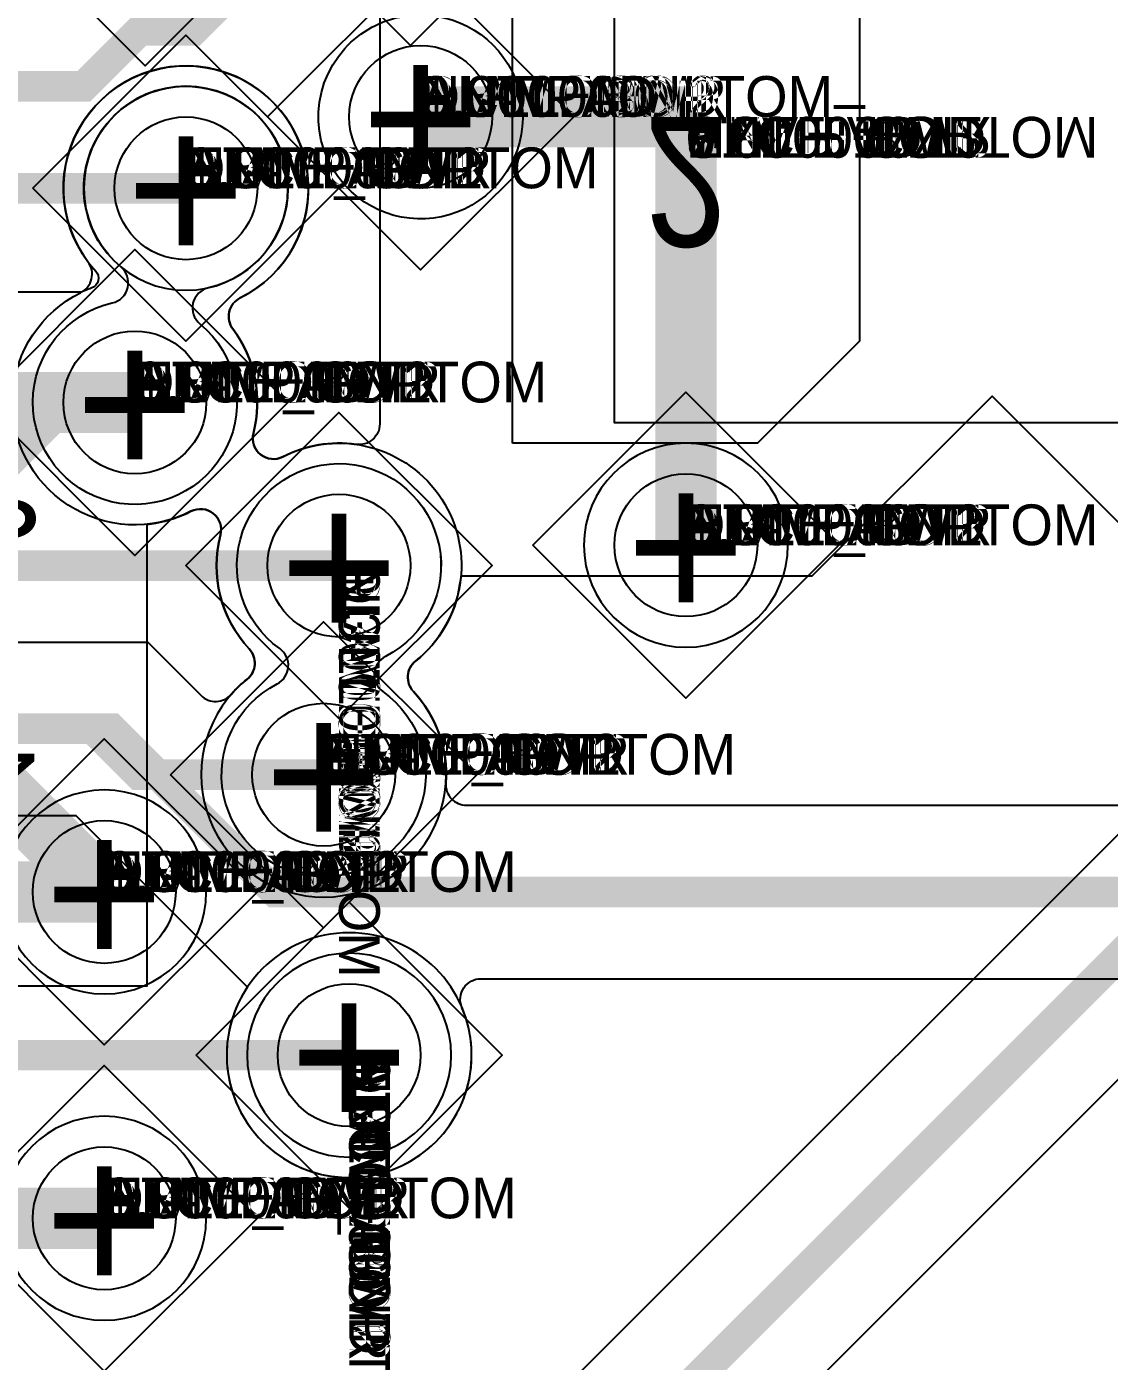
# Model space of a CAD drawing. Extents: x 0 to 323, y 0 to 320.
# Drawn here: x 138.32 to 143.62, y 41.3 to 47.84 of the extents above; entities that cross this region are included whole.
import ezdxf
from ezdxf.enums import TextEntityAlignment as Align

# ---------------------------------------------------------------- set-up
doc = ezdxf.new("R2010")
doc.units = 0
doc.header["$MEASUREMENT"] = 0
doc.layers.get('0').update_dxf_attribs({"linetype": 'CONTINUOUS'})
for name, color, linetype in [('CDN_FIGURES', 7, 'CONTINUOUS'), ('ETCH_BOTTOM', 7, 'CONTINUOUS'), ('ETCH_GND', 3, 'CONTINUOUS'), ('ETCH_INT1', 4, 'CONTINUOUS'), ('ETCH_INT2', 5, 'CONTINUOUS'), ('ETCH_PWR', 6, 'CONTINUOUS'), ('ETCH_TOP', 2, 'CONTINUOUS'), ('MANUFACTURING_NCLEGEND-1-6', 8, 'CONTINUOUS'), ('PACKAGE_GEOMETRY_ASSEMBLY_TOP', 11, 'CONTINUOUS'), ('PACKAGE_GEOMETRY_PIN_NUMBER', 9, 'CONTINUOUS')]:
    doc.layers.add(name, color=color, linetype=linetype)

# ---------------------------------------------------------------- blocks, each defined once
blk = doc.blocks.new('PAD_INFO')
for tag in ['SHAPE_TYPE', 'PAD_HEIGHT', 'PAD_LAYER', 'PAD_TYPE', 'PAD_WIDTH']:
    blk.add_attdef(tag, (0, 0), '', height=0.2)
at = {"flags": 2}
blk.add_attdef('CDN_TYPE', (0, 0), '', height=0.2, dxfattribs=at)
blk = doc.blocks.new('DRILL_INFO')
at = {"flags": 2}
blk.add_attdef('CDN_TYPE', (0, 0), '', height=0.2, dxfattribs=at)
for tag in ['FSHAPE', 'FCHAR', 'DRILL_HEIGHT', 'DIAMETER', 'PLATED', 'DRILL_WIDTH']:
    blk.add_attdef(tag, (0, 0), '', height=0.2)
blk = doc.blocks.new('VIA0700X0300')
at = {"layer": 'ETCH_BOTTOM'}
blk.add_circle((0, 0), 0.35, dxfattribs=at)
at = {"layer": 'ETCH_GND'}
blk.add_circle((0, 0), 0.35, dxfattribs=at)
at = {"layer": 'ETCH_INT1'}
blk.add_circle((0, 0), 0.35, dxfattribs=at)
at = {"layer": 'ETCH_INT2'}
blk.add_circle((0, 0), 0.35, dxfattribs=at)
at = {"layer": 'ETCH_PWR'}
blk.add_circle((0, 0), 0.35, dxfattribs=at)
at = {"layer": 'ETCH_TOP'}
blk.add_circle((0, 0), 0.35, dxfattribs=at)
ref = blk.add_blockref('PAD_INFO', (0, 0))
ref.add_attrib('PAD_LAYER', 'ETCH_TOP', (0, 0), dxfattribs={"height": 0.2})
ref.add_attrib('SHAPE_TYPE', 'NULL', (0, 0), dxfattribs={"height": 0.2})
ref.add_attrib('PAD_TYPE', 'ANTIPAD', (0, 0), dxfattribs={"height": 0.2})
ref.add_attrib('PAD_WIDTH', '0.000000', (0, 0), dxfattribs={"height": 0.2})
ref.add_attrib('PAD_HEIGHT', '0.000000', (0, 0), dxfattribs={"height": 0.2})
ref = blk.add_blockref('PAD_INFO', (0, 0))
ref.add_attrib('PAD_LAYER', 'ETCH_GND', (0, 0), dxfattribs={"height": 0.2})
ref.add_attrib('SHAPE_TYPE', 'NULL', (0, 0), dxfattribs={"height": 0.2})
ref.add_attrib('PAD_TYPE', 'ANTIPAD', (0, 0), dxfattribs={"height": 0.2})
ref.add_attrib('PAD_WIDTH', '0.000000', (0, 0), dxfattribs={"height": 0.2})
ref.add_attrib('PAD_HEIGHT', '0.000000', (0, 0), dxfattribs={"height": 0.2})
ref = blk.add_blockref('PAD_INFO', (0, 0))
ref.add_attrib('PAD_LAYER', 'ETCH_INT1', (0, 0), dxfattribs={"height": 0.2})
ref.add_attrib('SHAPE_TYPE', 'NULL', (0, 0), dxfattribs={"height": 0.2})
ref.add_attrib('PAD_TYPE', 'ANTIPAD', (0, 0), dxfattribs={"height": 0.2})
ref.add_attrib('PAD_WIDTH', '0.000000', (0, 0), dxfattribs={"height": 0.2})
ref.add_attrib('PAD_HEIGHT', '0.000000', (0, 0), dxfattribs={"height": 0.2})
ref = blk.add_blockref('PAD_INFO', (0, 0))
ref.add_attrib('PAD_LAYER', 'ETCH_INT2', (0, 0), dxfattribs={"height": 0.2})
ref.add_attrib('SHAPE_TYPE', 'NULL', (0, 0), dxfattribs={"height": 0.2})
ref.add_attrib('PAD_TYPE', 'ANTIPAD', (0, 0), dxfattribs={"height": 0.2})
ref.add_attrib('PAD_WIDTH', '0.000000', (0, 0), dxfattribs={"height": 0.2})
ref.add_attrib('PAD_HEIGHT', '0.000000', (0, 0), dxfattribs={"height": 0.2})
ref = blk.add_blockref('PAD_INFO', (0, 0))
ref.add_attrib('PAD_LAYER', 'ETCH_PWR', (0, 0), dxfattribs={"height": 0.2})
ref.add_attrib('SHAPE_TYPE', 'NULL', (0, 0), dxfattribs={"height": 0.2})
ref.add_attrib('PAD_TYPE', 'ANTIPAD', (0, 0), dxfattribs={"height": 0.2})
ref.add_attrib('PAD_WIDTH', '0.000000', (0, 0), dxfattribs={"height": 0.2})
ref.add_attrib('PAD_HEIGHT', '0.000000', (0, 0), dxfattribs={"height": 0.2})
ref = blk.add_blockref('PAD_INFO', (0, 0))
ref.add_attrib('PAD_LAYER', 'ETCH_BOTTOM', (0, 0), dxfattribs={"height": 0.2})
ref.add_attrib('SHAPE_TYPE', 'NULL', (0, 0), dxfattribs={"height": 0.2})
ref.add_attrib('PAD_TYPE', 'ANTIPAD', (0, 0), dxfattribs={"height": 0.2})
ref.add_attrib('PAD_WIDTH', '0.000000', (0, 0), dxfattribs={"height": 0.2})
ref.add_attrib('PAD_HEIGHT', '0.000000', (0, 0), dxfattribs={"height": 0.2})
ref = blk.add_blockref('PAD_INFO', (0, 0))
ref.add_attrib('PAD_LAYER', 'ETCH_TOP', (0, 0), dxfattribs={"height": 0.2})
ref.add_attrib('SHAPE_TYPE', 'NULL', (0, 0), dxfattribs={"height": 0.2})
ref.add_attrib('PAD_TYPE', 'THERMAL', (0, 0), dxfattribs={"height": 0.2})
ref.add_attrib('PAD_WIDTH', '0.000000', (0, 0), dxfattribs={"height": 0.2})
ref.add_attrib('PAD_HEIGHT', '0.000000', (0, 0), dxfattribs={"height": 0.2})
ref = blk.add_blockref('PAD_INFO', (0, 0))
ref.add_attrib('PAD_LAYER', 'ETCH_GND', (0, 0), dxfattribs={"height": 0.2})
ref.add_attrib('SHAPE_TYPE', 'NULL', (0, 0), dxfattribs={"height": 0.2})
ref.add_attrib('PAD_TYPE', 'THERMAL', (0, 0), dxfattribs={"height": 0.2})
ref.add_attrib('PAD_WIDTH', '0.000000', (0, 0), dxfattribs={"height": 0.2})
ref.add_attrib('PAD_HEIGHT', '0.000000', (0, 0), dxfattribs={"height": 0.2})
ref = blk.add_blockref('PAD_INFO', (0, 0))
ref.add_attrib('PAD_LAYER', 'ETCH_INT1', (0, 0), dxfattribs={"height": 0.2})
ref.add_attrib('SHAPE_TYPE', 'NULL', (0, 0), dxfattribs={"height": 0.2})
ref.add_attrib('PAD_TYPE', 'THERMAL', (0, 0), dxfattribs={"height": 0.2})
ref.add_attrib('PAD_WIDTH', '0.000000', (0, 0), dxfattribs={"height": 0.2})
ref.add_attrib('PAD_HEIGHT', '0.000000', (0, 0), dxfattribs={"height": 0.2})
ref = blk.add_blockref('PAD_INFO', (0, 0))
ref.add_attrib('PAD_LAYER', 'ETCH_INT2', (0, 0), dxfattribs={"height": 0.2})
ref.add_attrib('SHAPE_TYPE', 'NULL', (0, 0), dxfattribs={"height": 0.2})
ref.add_attrib('PAD_TYPE', 'THERMAL', (0, 0), dxfattribs={"height": 0.2})
ref.add_attrib('PAD_WIDTH', '0.000000', (0, 0), dxfattribs={"height": 0.2})
ref.add_attrib('PAD_HEIGHT', '0.000000', (0, 0), dxfattribs={"height": 0.2})
ref = blk.add_blockref('PAD_INFO', (0, 0))
ref.add_attrib('PAD_LAYER', 'ETCH_PWR', (0, 0), dxfattribs={"height": 0.2})
ref.add_attrib('SHAPE_TYPE', 'NULL', (0, 0), dxfattribs={"height": 0.2})
ref.add_attrib('PAD_TYPE', 'THERMAL', (0, 0), dxfattribs={"height": 0.2})
ref.add_attrib('PAD_WIDTH', '0.000000', (0, 0), dxfattribs={"height": 0.2})
ref.add_attrib('PAD_HEIGHT', '0.000000', (0, 0), dxfattribs={"height": 0.2})
ref = blk.add_blockref('PAD_INFO', (0, 0))
ref.add_attrib('PAD_LAYER', 'ETCH_BOTTOM', (0, 0), dxfattribs={"height": 0.2})
ref.add_attrib('SHAPE_TYPE', 'NULL', (0, 0), dxfattribs={"height": 0.2})
ref.add_attrib('PAD_TYPE', 'THERMAL', (0, 0), dxfattribs={"height": 0.2})
ref.add_attrib('PAD_WIDTH', '0.000000', (0, 0), dxfattribs={"height": 0.2})
ref.add_attrib('PAD_HEIGHT', '0.000000', (0, 0), dxfattribs={"height": 0.2})
ref = blk.add_blockref('PAD_INFO', (0, 0))
ref.add_attrib('PAD_LAYER', 'ETCH_TOP', (0, 0), dxfattribs={"height": 0.2})
ref.add_attrib('SHAPE_TYPE', 'CIRCLE', (0, 0), dxfattribs={"height": 0.2})
ref.add_attrib('PAD_TYPE', 'REGULAR', (0, 0), dxfattribs={"height": 0.2})
ref.add_attrib('PAD_WIDTH', '0.700000', (0, 0), dxfattribs={"height": 0.2})
ref.add_attrib('PAD_HEIGHT', '0.700000', (0, 0), dxfattribs={"height": 0.2})
ref = blk.add_blockref('PAD_INFO', (0, 0))
ref.add_attrib('PAD_LAYER', 'ETCH_GND', (0, 0), dxfattribs={"height": 0.2})
ref.add_attrib('SHAPE_TYPE', 'CIRCLE', (0, 0), dxfattribs={"height": 0.2})
ref.add_attrib('PAD_TYPE', 'REGULAR', (0, 0), dxfattribs={"height": 0.2})
ref.add_attrib('PAD_WIDTH', '0.700000', (0, 0), dxfattribs={"height": 0.2})
ref.add_attrib('PAD_HEIGHT', '0.700000', (0, 0), dxfattribs={"height": 0.2})
ref = blk.add_blockref('PAD_INFO', (0, 0))
ref.add_attrib('PAD_LAYER', 'ETCH_INT1', (0, 0), dxfattribs={"height": 0.2})
ref.add_attrib('SHAPE_TYPE', 'CIRCLE', (0, 0), dxfattribs={"height": 0.2})
ref.add_attrib('PAD_TYPE', 'REGULAR', (0, 0), dxfattribs={"height": 0.2})
ref.add_attrib('PAD_WIDTH', '0.700000', (0, 0), dxfattribs={"height": 0.2})
ref.add_attrib('PAD_HEIGHT', '0.700000', (0, 0), dxfattribs={"height": 0.2})
ref = blk.add_blockref('PAD_INFO', (0, 0))
ref.add_attrib('PAD_LAYER', 'ETCH_INT2', (0, 0), dxfattribs={"height": 0.2})
ref.add_attrib('SHAPE_TYPE', 'CIRCLE', (0, 0), dxfattribs={"height": 0.2})
ref.add_attrib('PAD_TYPE', 'REGULAR', (0, 0), dxfattribs={"height": 0.2})
ref.add_attrib('PAD_WIDTH', '0.700000', (0, 0), dxfattribs={"height": 0.2})
ref.add_attrib('PAD_HEIGHT', '0.700000', (0, 0), dxfattribs={"height": 0.2})
ref = blk.add_blockref('PAD_INFO', (0, 0))
ref.add_attrib('PAD_LAYER', 'ETCH_PWR', (0, 0), dxfattribs={"height": 0.2})
ref.add_attrib('SHAPE_TYPE', 'CIRCLE', (0, 0), dxfattribs={"height": 0.2})
ref.add_attrib('PAD_TYPE', 'REGULAR', (0, 0), dxfattribs={"height": 0.2})
ref.add_attrib('PAD_WIDTH', '0.700000', (0, 0), dxfattribs={"height": 0.2})
ref.add_attrib('PAD_HEIGHT', '0.700000', (0, 0), dxfattribs={"height": 0.2})
ref = blk.add_blockref('PAD_INFO', (0, 0))
ref.add_attrib('PAD_LAYER', 'ETCH_BOTTOM', (0, 0), dxfattribs={"height": 0.2})
ref.add_attrib('SHAPE_TYPE', 'CIRCLE', (0, 0), dxfattribs={"height": 0.2})
ref.add_attrib('PAD_TYPE', 'REGULAR', (0, 0), dxfattribs={"height": 0.2})
ref.add_attrib('PAD_WIDTH', '0.700000', (0, 0), dxfattribs={"height": 0.2})
ref.add_attrib('PAD_HEIGHT', '0.700000', (0, 0), dxfattribs={"height": 0.2})
ref = blk.add_blockref('DRILL_INFO', (0, 0))
ref.add_attrib('DIAMETER', '0.300000', (0, 0), dxfattribs={"height": 0.2})
ref.add_attrib('PLATED', 'PLATED', (0, 0), dxfattribs={"height": 0.2})
ref.add_attrib('FSHAPE', 'DIAMOND', (0, 0), dxfattribs={"height": 0.2})
ref.add_attrib('FCHAR', '+', (0, 0), dxfattribs={"height": 0.2})
ref.add_attrib('DRILL_WIDTH', '1.500000', (0, 0), dxfattribs={"height": 0.2})
ref.add_attrib('DRILL_HEIGHT', '1.500000', (0, 0), dxfattribs={"height": 0.2})
for tag in ['CDN_TYPE', 'PIN']:
    blk.add_attdef(tag, (0, 0), '', height=0.2)
at = {"flags": 2}
for tag in ['PSTKNAME', 'BBV']:
    blk.add_attdef(tag, (0, 0), '', height=0.2, dxfattribs=at)
blk = doc.blocks.new('FIGURE_DIAMOND')
at = {"layer": 'CDN_FIGURES'}
blk.add_lwpolyline([(-0.5, 0), (0, 0.5), (0.5, 0), (0, -0.5)], close=True, dxfattribs=at)
blk = doc.blocks.new('RC1700X3200TS_C')
at = {"layer": 'ETCH_TOP'}
blk.add_lwpolyline([(-0.85, 1.6), (-0.85, -1.6), (0.85, -1.6), (0.85, 1.1), (0.35, 1.6)], close=True, dxfattribs=at)
ref = blk.add_blockref('PAD_INFO', (0, 0))
ref.add_attrib('PAD_LAYER', 'ETCH_TOP', (0, 0), dxfattribs={"height": 0.2})
ref.add_attrib('SHAPE_TYPE', 'NULL', (0, 0), dxfattribs={"height": 0.2})
ref.add_attrib('PAD_TYPE', 'ANTIPAD', (0, 0), dxfattribs={"height": 0.2})
ref.add_attrib('PAD_WIDTH', '0.000000', (0, 0), dxfattribs={"height": 0.2})
ref.add_attrib('PAD_HEIGHT', '0.000000', (0, 0), dxfattribs={"height": 0.2})
ref = blk.add_blockref('PAD_INFO', (0, 0))
ref.add_attrib('PAD_LAYER', 'ETCH_GND', (0, 0), dxfattribs={"height": 0.2})
ref.add_attrib('SHAPE_TYPE', 'NULL', (0, 0), dxfattribs={"height": 0.2})
ref.add_attrib('PAD_TYPE', 'ANTIPAD', (0, 0), dxfattribs={"height": 0.2})
ref.add_attrib('PAD_WIDTH', '0.000000', (0, 0), dxfattribs={"height": 0.2})
ref.add_attrib('PAD_HEIGHT', '0.000000', (0, 0), dxfattribs={"height": 0.2})
ref = blk.add_blockref('PAD_INFO', (0, 0))
ref.add_attrib('PAD_LAYER', 'ETCH_INT1', (0, 0), dxfattribs={"height": 0.2})
ref.add_attrib('SHAPE_TYPE', 'NULL', (0, 0), dxfattribs={"height": 0.2})
ref.add_attrib('PAD_TYPE', 'ANTIPAD', (0, 0), dxfattribs={"height": 0.2})
ref.add_attrib('PAD_WIDTH', '0.000000', (0, 0), dxfattribs={"height": 0.2})
ref.add_attrib('PAD_HEIGHT', '0.000000', (0, 0), dxfattribs={"height": 0.2})
ref = blk.add_blockref('PAD_INFO', (0, 0))
ref.add_attrib('PAD_LAYER', 'ETCH_INT2', (0, 0), dxfattribs={"height": 0.2})
ref.add_attrib('SHAPE_TYPE', 'NULL', (0, 0), dxfattribs={"height": 0.2})
ref.add_attrib('PAD_TYPE', 'ANTIPAD', (0, 0), dxfattribs={"height": 0.2})
ref.add_attrib('PAD_WIDTH', '0.000000', (0, 0), dxfattribs={"height": 0.2})
ref.add_attrib('PAD_HEIGHT', '0.000000', (0, 0), dxfattribs={"height": 0.2})
ref = blk.add_blockref('PAD_INFO', (0, 0))
ref.add_attrib('PAD_LAYER', 'ETCH_PWR', (0, 0), dxfattribs={"height": 0.2})
ref.add_attrib('SHAPE_TYPE', 'NULL', (0, 0), dxfattribs={"height": 0.2})
ref.add_attrib('PAD_TYPE', 'ANTIPAD', (0, 0), dxfattribs={"height": 0.2})
ref.add_attrib('PAD_WIDTH', '0.000000', (0, 0), dxfattribs={"height": 0.2})
ref.add_attrib('PAD_HEIGHT', '0.000000', (0, 0), dxfattribs={"height": 0.2})
ref = blk.add_blockref('PAD_INFO', (0, 0))
ref.add_attrib('PAD_LAYER', 'ETCH_BOTTOM', (0, 0), dxfattribs={"height": 0.2})
ref.add_attrib('SHAPE_TYPE', 'NULL', (0, 0), dxfattribs={"height": 0.2})
ref.add_attrib('PAD_TYPE', 'ANTIPAD', (0, 0), dxfattribs={"height": 0.2})
ref.add_attrib('PAD_WIDTH', '0.000000', (0, 0), dxfattribs={"height": 0.2})
ref.add_attrib('PAD_HEIGHT', '0.000000', (0, 0), dxfattribs={"height": 0.2})
ref = blk.add_blockref('PAD_INFO', (0, 0))
ref.add_attrib('PAD_LAYER', 'ETCH_TOP', (0, 0), dxfattribs={"height": 0.2})
ref.add_attrib('SHAPE_TYPE', 'NULL', (0, 0), dxfattribs={"height": 0.2})
ref.add_attrib('PAD_TYPE', 'THERMAL', (0, 0), dxfattribs={"height": 0.2})
ref.add_attrib('PAD_WIDTH', '0.000000', (0, 0), dxfattribs={"height": 0.2})
ref.add_attrib('PAD_HEIGHT', '0.000000', (0, 0), dxfattribs={"height": 0.2})
ref = blk.add_blockref('PAD_INFO', (0, 0))
ref.add_attrib('PAD_LAYER', 'ETCH_GND', (0, 0), dxfattribs={"height": 0.2})
ref.add_attrib('SHAPE_TYPE', 'NULL', (0, 0), dxfattribs={"height": 0.2})
ref.add_attrib('PAD_TYPE', 'THERMAL', (0, 0), dxfattribs={"height": 0.2})
ref.add_attrib('PAD_WIDTH', '0.000000', (0, 0), dxfattribs={"height": 0.2})
ref.add_attrib('PAD_HEIGHT', '0.000000', (0, 0), dxfattribs={"height": 0.2})
ref = blk.add_blockref('PAD_INFO', (0, 0))
ref.add_attrib('PAD_LAYER', 'ETCH_INT1', (0, 0), dxfattribs={"height": 0.2})
ref.add_attrib('SHAPE_TYPE', 'NULL', (0, 0), dxfattribs={"height": 0.2})
ref.add_attrib('PAD_TYPE', 'THERMAL', (0, 0), dxfattribs={"height": 0.2})
ref.add_attrib('PAD_WIDTH', '0.000000', (0, 0), dxfattribs={"height": 0.2})
ref.add_attrib('PAD_HEIGHT', '0.000000', (0, 0), dxfattribs={"height": 0.2})
ref = blk.add_blockref('PAD_INFO', (0, 0))
ref.add_attrib('PAD_LAYER', 'ETCH_INT2', (0, 0), dxfattribs={"height": 0.2})
ref.add_attrib('SHAPE_TYPE', 'NULL', (0, 0), dxfattribs={"height": 0.2})
ref.add_attrib('PAD_TYPE', 'THERMAL', (0, 0), dxfattribs={"height": 0.2})
ref.add_attrib('PAD_WIDTH', '0.000000', (0, 0), dxfattribs={"height": 0.2})
ref.add_attrib('PAD_HEIGHT', '0.000000', (0, 0), dxfattribs={"height": 0.2})
ref = blk.add_blockref('PAD_INFO', (0, 0))
ref.add_attrib('PAD_LAYER', 'ETCH_PWR', (0, 0), dxfattribs={"height": 0.2})
ref.add_attrib('SHAPE_TYPE', 'NULL', (0, 0), dxfattribs={"height": 0.2})
ref.add_attrib('PAD_TYPE', 'THERMAL', (0, 0), dxfattribs={"height": 0.2})
ref.add_attrib('PAD_WIDTH', '0.000000', (0, 0), dxfattribs={"height": 0.2})
ref.add_attrib('PAD_HEIGHT', '0.000000', (0, 0), dxfattribs={"height": 0.2})
ref = blk.add_blockref('PAD_INFO', (0, 0))
ref.add_attrib('PAD_LAYER', 'ETCH_BOTTOM', (0, 0), dxfattribs={"height": 0.2})
ref.add_attrib('SHAPE_TYPE', 'NULL', (0, 0), dxfattribs={"height": 0.2})
ref.add_attrib('PAD_TYPE', 'THERMAL', (0, 0), dxfattribs={"height": 0.2})
ref.add_attrib('PAD_WIDTH', '0.000000', (0, 0), dxfattribs={"height": 0.2})
ref.add_attrib('PAD_HEIGHT', '0.000000', (0, 0), dxfattribs={"height": 0.2})
ref = blk.add_blockref('PAD_INFO', (0, 0))
ref.add_attrib('PAD_LAYER', 'ETCH_TOP', (0, 0), dxfattribs={"height": 0.2})
ref.add_attrib('SHAPE_TYPE', 'SHAPE', (0, 0), dxfattribs={"height": 0.2})
ref.add_attrib('PAD_TYPE', 'REGULAR', (0, 0), dxfattribs={"height": 0.2})
ref.add_attrib('PAD_WIDTH', '1.700000', (0, 0), dxfattribs={"height": 0.2})
ref.add_attrib('PAD_HEIGHT', '3.200000', (0, 0), dxfattribs={"height": 0.2})
ref = blk.add_blockref('PAD_INFO', (0, 0))
ref.add_attrib('PAD_LAYER', 'ETCH_GND', (0, 0), dxfattribs={"height": 0.2})
ref.add_attrib('SHAPE_TYPE', 'NULL', (0, 0), dxfattribs={"height": 0.2})
ref.add_attrib('PAD_TYPE', 'REGULAR', (0, 0), dxfattribs={"height": 0.2})
ref.add_attrib('PAD_WIDTH', '0.000000', (0, 0), dxfattribs={"height": 0.2})
ref.add_attrib('PAD_HEIGHT', '0.000000', (0, 0), dxfattribs={"height": 0.2})
ref = blk.add_blockref('PAD_INFO', (0, 0))
ref.add_attrib('PAD_LAYER', 'ETCH_INT1', (0, 0), dxfattribs={"height": 0.2})
ref.add_attrib('SHAPE_TYPE', 'NULL', (0, 0), dxfattribs={"height": 0.2})
ref.add_attrib('PAD_TYPE', 'REGULAR', (0, 0), dxfattribs={"height": 0.2})
ref.add_attrib('PAD_WIDTH', '0.000000', (0, 0), dxfattribs={"height": 0.2})
ref.add_attrib('PAD_HEIGHT', '0.000000', (0, 0), dxfattribs={"height": 0.2})
ref = blk.add_blockref('PAD_INFO', (0, 0))
ref.add_attrib('PAD_LAYER', 'ETCH_INT2', (0, 0), dxfattribs={"height": 0.2})
ref.add_attrib('SHAPE_TYPE', 'NULL', (0, 0), dxfattribs={"height": 0.2})
ref.add_attrib('PAD_TYPE', 'REGULAR', (0, 0), dxfattribs={"height": 0.2})
ref.add_attrib('PAD_WIDTH', '0.000000', (0, 0), dxfattribs={"height": 0.2})
ref.add_attrib('PAD_HEIGHT', '0.000000', (0, 0), dxfattribs={"height": 0.2})
ref = blk.add_blockref('PAD_INFO', (0, 0))
ref.add_attrib('PAD_LAYER', 'ETCH_PWR', (0, 0), dxfattribs={"height": 0.2})
ref.add_attrib('SHAPE_TYPE', 'NULL', (0, 0), dxfattribs={"height": 0.2})
ref.add_attrib('PAD_TYPE', 'REGULAR', (0, 0), dxfattribs={"height": 0.2})
ref.add_attrib('PAD_WIDTH', '0.000000', (0, 0), dxfattribs={"height": 0.2})
ref.add_attrib('PAD_HEIGHT', '0.000000', (0, 0), dxfattribs={"height": 0.2})
ref = blk.add_blockref('PAD_INFO', (0, 0))
ref.add_attrib('PAD_LAYER', 'ETCH_BOTTOM', (0, 0), dxfattribs={"height": 0.2})
ref.add_attrib('SHAPE_TYPE', 'NULL', (0, 0), dxfattribs={"height": 0.2})
ref.add_attrib('PAD_TYPE', 'REGULAR', (0, 0), dxfattribs={"height": 0.2})
ref.add_attrib('PAD_WIDTH', '0.000000', (0, 0), dxfattribs={"height": 0.2})
ref.add_attrib('PAD_HEIGHT', '0.000000', (0, 0), dxfattribs={"height": 0.2})
ref = blk.add_blockref('DRILL_INFO', (0, 0))
ref.add_attrib('DIAMETER', '0.000000', (0, 0), dxfattribs={"height": 0.2})
ref.add_attrib('PLATED', 'PLATED', (0, 0), dxfattribs={"height": 0.2})
ref.add_attrib('FSHAPE', 'NULL', (0, 0), dxfattribs={"height": 0.2})
ref.add_attrib('DRILL_WIDTH', '0.000000', (0, 0), dxfattribs={"height": 0.2})
ref.add_attrib('DRILL_HEIGHT', '0.000000', (0, 0), dxfattribs={"height": 0.2})
for tag in ['CDN_TYPE', 'PIN']:
    blk.add_attdef(tag, (0, 0), '', height=0.2)
at = {"flags": 2}
for tag in ['PSTKNAME', 'BBV']:
    blk.add_attdef(tag, (0, 0), '', height=0.2, dxfattribs=at)
blk = doc.blocks.new('F136')
at = {"layer": 'PACKAGE_GEOMETRY_ASSEMBLY_TOP'}
blk.add_lwpolyline([(-3.35, -1.5), (0.35, -1.5), (0.35, 1.5), (-3.35, 1.5)], close=True, dxfattribs=at)
at = {"layer": 'ETCH_TOP'}
ref = blk.add_blockref('RC1700X3200TS_C', (-3, 0), dxfattribs=at)
ref.add_attrib('CDN_TYPE', 'PIN', (0, 0), dxfattribs={"height": 0.2})
ref.add_attrib('PIN', '2', (0, 0), dxfattribs={"height": 0.2})
at = {"flags": 2}
for tag in ['SYMBOL_TYPE', 'CDN_TYPE', 'REFDES']:
    blk.add_attdef(tag, (0, 0), '', height=0.2, dxfattribs=at)

msp = doc.modelspace()

# ---------------------------------------------------------------- linework, layer by layer
at = {"layer": 'ETCH_BOTTOM'}
for points, format in [([(109.4, 37.8, 0.15, 0.15, 0), (109.325, 37.725, 0.15, 0.15, 0), (109.325, 36.1875, 0.15, 0.15, 0), (112.0375, 33.475, 0.15, 0.15, 0), (133.8618, 33.475, 0.15, 0.15, 0), (147.3588, 46.972, 0.15, 0.15, 0), (148.1402, 46.972, 0.15, 0.15, 0), (148.985, 47.8168, 0.15, 0.15, 0), (148.985, 48.535, 0.15, 0.15, 0), (150.45, 50, 0.15, 0.15, 0)], "xyseb"), ([(140.0499, 47.9178), (140.0499, 45.8946, -0.455991), (139.9343, 45.7942, 0.155281), (139.5754, 45.7336, -0.648195), (139.4308, 45.8492, 0.228358), (139.3299, 46.3603, -0.469318), (139.366, 46.5121, 3.002454), (138.6585, 46.6436, -0.532277), (138.639, 46.5618, 0.018381), (138.5983, 46.5448), (138.5882, 46.5401), (136.7899, 46.5401)], "xyb"), ([(141.55, 47.4, 0.3, 0.3, 0), (140.25, 47.4, 0.3, 0.3, 0)], "xyseb"), ([(141.55, 47.4, 0.3, 0.3, 0), (141.55, 45.3, 0.3, 0.3, 0)], "xyseb"), ([(138.85, 46, 0.3, 0.3, 0), (138.42, 46, 0.3, 0.3, 0), (137.85, 45.43, 0.3, 0.3, 0)], "xyseb"), ([(136.7899, 43.1399), (138.9101, 43.1399), (138.9101, 45.4014), (138.9522, 45.4087, 0.076178), (139.1246, 45.4664, -0.648195), (139.2692, 45.3508, 0.256144), (139.4105, 44.7914, -0.435676), (139.3997, 44.6432, 2.545107), (140.2145, 44.5836, -0.435676), (140.2253, 44.7318, 0.187054), (140.4429, 45.1071), (140.4496, 45.1499), (142.1693, 45.1499), (143.05, 46.0306), (143.9307, 45.1499)], "xyb"), ([(137.85, 44.25, 0.3, 0.3, 0), (138.05, 44.25, 0.3, 0.3, 0), (138.7, 43.6, 0.3, 0.3, 0)], "xyseb")]:
    msp.add_lwpolyline(points, format=format, dxfattribs=at)
for points in [[(134.8329, 33.6001, -0.668179), (134.7612, 33.7732), (147.1668, 46.1788, -0.668179), (147.3399, 46.1071), (147.3399, 44.77), (147.2888, 44.77), (147.2885, 44.77, 1.014267), (147.2885, 43.57), (147.2888, 43.57), (147.3399, 43.57), (147.3399, 43.5004, -0.430499), (147.2329, 43.3992, 0.988461), (147.1532, 42.2017), (147.1999, 42.1981), (147.1999, 41.9964), (147.1726, 41.9822, 0.606457), (147.1726, 40.9178), (147.1999, 40.9036), (147.1999, 39.1999), (150.0001, 39.1999), (150.0001, 39.6899), (150.5071, 39.6899, -0.668179), (150.5788, 39.5168), (144.6621, 33.6001)], [(139.9, 43.4001, 1), (139.9, 42.1999, 1)]]:
    msp.add_lwpolyline(points, format="xyb", close=True, dxfattribs=at)
msp.add_lwpolyline([(144.3622, 44.5766), (133.6857, 33.9001)], dxfattribs=at)
at = {"layer": 'ETCH_GND'}
for points in [[(139.1688, 46.3853, -4.295715), (138.7391, 46.4876, 0.622588), (138.7812, 46.6647, -4.295715), (139.2109, 46.5624, 0.622588), (139.1688, 46.3853)], [(140.0654, 44.5821, -3.567496), (139.5469, 44.6201, 0.562207), (139.5596, 44.7929, -3.567496), (140.0781, 44.7549, 0.562207), (140.0654, 44.5821)], [(140.4001, 42.8, 1), (139.3999, 42.8, 1)]]:
    msp.add_lwpolyline(points, format="xyb", close=True, dxfattribs=at)
at = {"layer": 'ETCH_INT1'}
for points, format in [([(134.9501, 53.5749), (134.9501, 44.8251), (138.9128, 44.8251), (139.1741, 44.5638, 0.434592), (139.3223, 44.5689, -0.044789), (139.3997, 44.6432, 0.435676), (139.4105, 44.7914, -0.256144), (139.2692, 45.3508, 0.648195), (139.1246, 45.4664, -1.008044), (138.584, 46.5379, 0.469318), (138.6201, 46.6897, -2.769468), (139.366, 46.5121, 0.469318), (139.3299, 46.3603, -0.228358), (139.4308, 45.8492, 0.648195), (139.5754, 45.7336, -0.904364), (140.2253, 44.7318, 0.435676), (140.2145, 44.5836, -0.207448), (140.3737, 44.1335, 0.434901), (140.4748, 44.0251), (145.7206, 44.0251)], "xyb"), ([(150.15, 44.4, 0.15, 0.15, 0), (147.8633, 44.4, 0.15, 0.15, 0), (147.5183, 44.745, 0.15, 0.15, 0), (147.0417, 44.745, 0.15, 0.15, 0), (145.8967, 43.6, 0.15, 0.15, 0), (139.5367, 43.6, 0.15, 0.15, 0), (138.7367, 44.4, 0.15, 0.15, 0), (122.0133, 44.4, 0.15, 0.15, 0), (121.6383, 44.025, 0.15, 0.15, 0), (113.9383, 44.025, 0.15, 0.15, 0), (113.1383, 44.825, 0.15, 0.15, 0), (112.825, 44.825, 0.15, 0.15, 0), (112.4, 45.25, 0.15, 0.15, 0)], "xyseb")]:
    msp.add_lwpolyline(points, format=format, dxfattribs=at)
msp.add_lwpolyline([(134.9501, 39.8391), (134.9501, 43.9749), (138.5606, 43.9749), (139.4006, 43.135), (139.381, 43.1012, 1.617227), (140.4526, 43.034, -0.536893), (140.546, 43.1749), (146.0728, 43.1749), (146.6791, 43.7812, -0.434592), (146.8273, 43.7761, 0.558766), (147.8357, 43.9433), (147.8485, 43.9749), (149.726, 43.9749), (149.7406, 43.9613, 0.008702), (149.7561, 43.9473, -0.434592), (149.7612, 43.7991), (148.4122, 42.4501), (147.856, 42.4501, -0.524685), (147.7612, 42.5874, 0.899157), (146.6962, 43.126, 0.022157), (146.6684, 43.1006), (143.4069, 39.8391)], format="xyb", close=True, dxfattribs=at)
at = {"layer": 'ETCH_INT2'}
for points in [[(139.1688, 46.3853, -4.295715), (138.7391, 46.4876, 0.622588), (138.7812, 46.6647, -4.295715), (139.2109, 46.5624, 0.622588), (139.1688, 46.3853)], [(140.0654, 44.5821, -3.567496), (139.5469, 44.6201, 0.562207), (139.5596, 44.7929, -3.567496), (140.0781, 44.7549, 0.562207), (140.0654, 44.5821)], [(140.4001, 42.8, 1), (139.3999, 42.8, 1)]]:
    msp.add_lwpolyline(points, format="xyb", close=True, dxfattribs=at)
at = {"layer": 'ETCH_PWR'}
for points in [[(139.9108, 47.0323, -0.411812), (139.8792, 47.7359, -0.169267), (140.1683, 47.8936), (140.2127, 47.9009), (140.2083, 47.9978), (140.1634, 48.0011, -1.408379), (140.5392, 48.8677, -0.411812), (140.5708, 48.1641, -0.169267), (140.2817, 48.0064), (140.2373, 47.9991), (140.2417, 47.9022), (140.2866, 47.8989, -1.408379), (139.9108, 47.0323)], [(139.6001, 47.05, 1), (138.5999, 47.05, 1)], [(142.0501, 45.3, 1), (141.0499, 45.3, 1)], [(140.0654, 44.5821, -3.567443), (139.5469, 44.6201, 0.562247), (139.5596, 44.7929, -3.567443), (140.0781, 44.7549, 0.562247), (140.0654, 44.5821)], [(138.7, 44.1001, 1), (138.7, 43.0999, 1)], [(139.9, 43.3001, 1), (139.9, 42.2999, 1)], [(138.7, 42.5001, 1), (138.7, 41.4999, 1)]]:
    msp.add_lwpolyline(points, format="xyb", close=True, dxfattribs=at)
at = {"layer": 'ETCH_TOP'}
for points in [[(137.44, 47.6, 0.15, 0.15, 0), (137.49, 47.55, 0.15, 0.15, 0), (138.6, 47.55, 0.15, 0.15, 0), (138.875, 47.825, 0.15, 0.15, 0), (139.1383, 47.825, 0.15, 0.15, 0), (139.8133, 48.5, 0.15, 0.15, 0), (140.2, 48.5, 0.15, 0.15, 0)], [(139.1, 47.05, 0.15, 0.15, 0), (138.055, 47.05, 0.15, 0.15, 0), (137.805, 46.8, 0.15, 0.15, 0), (137.44, 46.8, 0.15, 0.15, 0)], [(137.44, 46, 0.3, 0.3, 0), (138.85, 46, 0.3, 0.3, 0)], [(137.44, 45.2, 0.15, 0.15, 0), (139.85, 45.2, 0.15, 0.15, 0)], [(139.775, 44.175, 0.15, 0.15, 0), (138.87, 44.175, 0.15, 0.15, 0), (138.645, 44.4, 0.15, 0.15, 0), (137.44, 44.4, 0.15, 0.15, 0)], [(137.44, 43.6, 0.3, 0.3, 0), (138.7, 43.6, 0.3, 0.3, 0)], [(137.44, 42.8, 0.15, 0.15, 0), (139.9, 42.8, 0.15, 0.15, 0)], [(137.44, 42, 0.3, 0.3, 0), (138.7, 42, 0.3, 0.3, 0)]]:
    msp.add_lwpolyline(points, format="xyseb", dxfattribs=at)

# ---------------------------------------------------------------- block references
at = {"xscale": -1, "rotation": 180}
msp.add_blockref('F136', (144.55, 47.4), dxfattribs=at)
at = {"layer": 'ETCH_TOP'}
for p in [(140.25, 47.4), (139.1, 47.05), (138.85, 46), (141.55, 45.3), (139.775, 44.175), (138.7, 43.6), (138.7, 42)]:
    msp.add_blockref('VIA0700X0300', p, dxfattribs=at)
at = {"layer": 'ETCH_TOP', "rotation": 270}
for p in [(139.85, 45.2), (139.9, 42.8)]:
    msp.add_blockref('VIA0700X0300', p, dxfattribs=at)
at = {"layer": 'MANUFACTURING_NCLEGEND-1-6', "xscale": 1.5, "yscale": 1.5}
for p in [(140.2, 48.5), (138.9, 48.4), (140.25, 47.4), (139.1, 47.05), (138.85, 46), (141.55, 45.3), (139.85, 45.2), (139.775, 44.175), (138.7, 43.6), (139.9, 42.8), (138.7, 42)]:
    msp.add_blockref('FIGURE_DIAMOND', p, dxfattribs=at)

# ---------------------------------------------------------------- texts
at = {"layer": 'MANUFACTURING_NCLEGEND-1-6'}
for p in [(140.25, 47.4), (139.1, 47.05), (138.85, 46), (141.55, 45.3), (139.85, 45.2), (139.775, 44.175), (138.7, 43.6), (139.9, 42.8), (138.7, 42)]:
    msp.add_text('+', height=0.75, dxfattribs=at).set_placement(p, align=Align.MIDDLE_CENTER)
at = {"layer": 'PACKAGE_GEOMETRY_PIN_NUMBER', "text_generation_flag": 2}
for s, height, rotation, width, p in [('2', 0.635, 180, 0.88, (141.55, 47.4)), ('2', 0.508, 270, 0.649606, (137.85, 45.43)), ('1', 0.508, 270, 0.649606, (137.85, 44.25))]:
    msp.add_text(s, height=height, rotation=rotation, dxfattribs=dict(at, width=width)).set_placement(p, align=Align.CENTER)

doc.saveas('drawing.dxf')
